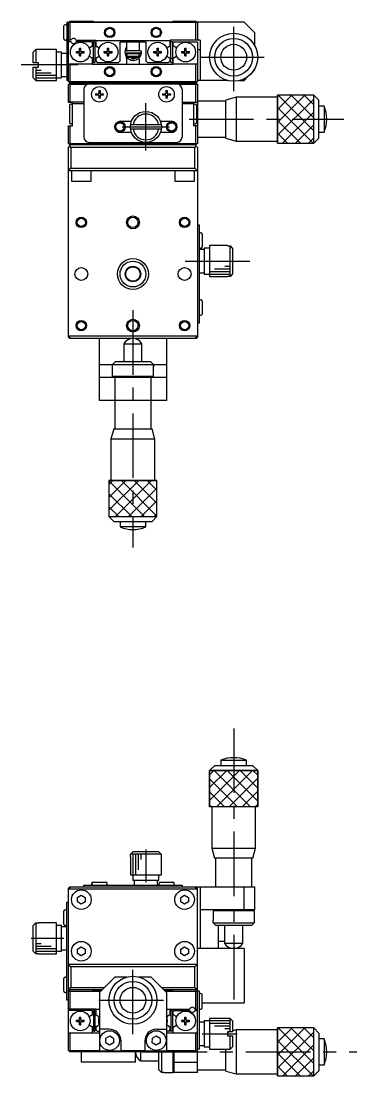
# Model space of a CAD drawing. Extents: x -159 to 316, y 49 to 421.
# Drawn here: x 21.6 to 86.6, y 216.9 to 421.2 of the extents above; entities that cross this region are included whole.
import ezdxf

# ---------------------------------------------------------------- set-up
doc = ezdxf.new("R2010")
doc.units = 0
doc.header["$LTSCALE"] = 10
doc.linetypes.add('CENTER', pattern=[2, 1.25, -0.25, 0.25, -0.25])
doc.linetypes.add('DASHED', pattern=[3.5, 2, -1.5])
doc.layers.get('0').update_dxf_attribs({"linetype": 'CONTINUOUS'})
doc.layers.add('CENTER', color=1, linetype='CENTER')

msp = doc.modelspace()

# ---------------------------------------------------------------- linework, layer by layer
at = {"color": 7, "linetype": 'CONTINUOUS'}
for p, q in [((30.430626, 421.012354), (30.730626, 421.012354)), ((30.430626, 421.012354), (30.430626, 409.712354)), ((31.030626, 421.212354), (30.730626, 420.912354)), ((30.730626, 409.512354), (30.730626, 421.012354)), ((30.880626, 421.062354), (31.030626, 420.912354)), ((31.030626, 421.212354), (35.430626, 421.212354)), ((35.630626, 421.012354), (35.430626, 421.212354)), ((50.830626, 421.012354), (35.630626, 421.012354)), ((51.030626, 421.212354), (50.830626, 421.012354)), ((51.030626, 421.212354), (55.430626, 421.212354)), ((55.430626, 421.212354), (55.730626, 420.912354)), ((55.430626, 420.912354), (55.580626, 421.062354)), ((55.730626, 421.012354), (55.730626, 417.512354)), ((64.730626, 421.012354), (55.730626, 421.012354)), ((66.730626, 419.012354), (64.730626, 421.012354)), ((29.830626, 417.762354), (29.830626, 420.262354)), ((30.180626, 420.512354), (30.080626, 420.512354)), ((31.030626, 420.912354), (31.030626, 417.512354)), ((55.430626, 420.912354), (31.030626, 420.912354)), ((55.430626, 417.512354), (55.430626, 420.912354)), ((66.730626, 419.012354), (66.730626, 416.583535)), ((30.080626, 417.512354), (30.180626, 417.512354)), ((31.253656, 417.512354), (30.730626, 417.512354)), ((31.253656, 417.212354), (30.730626, 417.212354)), ((32.207596, 417.512354), (36.030626, 417.512354)), ((35.430626, 417.212354), (32.207596, 417.212354)), ((35.430626, 416.41382), (35.430626, 417.212354)), ((35.580624, 413.212354), (35.580624, 417.212354)), ((35.880626, 417.212354), (35.580626, 417.212354)), ((35.880626, 417.212354), (35.880626, 413.212354)), ((36.030626, 417.512354), (36.030626, 416.41382)), ((50.430626, 417.412354), (36.030626, 417.412354)), ((40.730626, 417.212354), (45.730626, 417.212354)), ((40.730626, 413.512354), (40.730626, 417.212354)), ((42.000626, 417.212354), (42.000626, 415.512354)), ((44.500626, 415.512354), (44.500626, 417.212354)), ((45.730626, 417.212354), (45.730626, 413.512354)), ((50.430626, 416.41382), (50.430626, 417.512354)), ((56.230626, 417.512354), (50.430626, 417.512354)), ((50.580624, 413.212354), (50.580624, 417.212354)), ((50.880626, 417.212354), (50.580626, 417.212354)), ((50.880626, 417.212354), (50.880626, 413.212354)), ((51.030626, 417.212354), (55.730626, 417.212354)), ((51.030626, 416.41382), (51.030626, 417.212354)), ((55.730626, 417.212354), (55.730626, 409.512354)), ((56.230626, 417.512354), (56.230626, 409.712354)), ((24.430626, 415.712354), (23.930626, 415.212354)), ((23.930626, 413.112354), (23.930626, 415.212354)), ((24.430626, 415.712354), (24.430626, 413.112354)), ((28.430626, 415.712354), (24.430626, 415.712354)), ((28.430626, 409.712354), (28.430626, 415.712354)), ((29.430626, 415.212354), (28.430626, 415.212354)), ((29.430626, 410.212354), (29.430626, 415.212354)), ((30.430626, 414.962354), (29.430626, 414.962354)), ((32.280626, 415.337354), (32.905626, 415.337354)), ((32.280626, 415.087354), (32.280626, 415.337354)), ((32.280626, 415.087354), (32.905626, 415.087354)), ((32.905626, 415.962354), (33.155626, 415.962354)), ((32.905626, 415.337354), (32.905626, 415.962354)), ((32.905626, 414.462354), (32.905626, 415.087354)), ((33.155626, 415.337354), (33.155626, 415.962354)), ((33.155626, 415.337354), (33.780626, 415.337354)), ((33.155626, 415.087354), (33.780626, 415.087354)), ((33.155626, 414.462354), (33.155626, 415.087354)), ((33.780626, 415.087354), (33.780626, 415.337354)), ((35.135376, 416.243357), (35.430626, 416.41382)), ((36.030626, 416.41382), (36.325876, 416.243357)), ((37.680626, 415.337354), (38.305626, 415.337354)), ((37.680626, 415.087354), (37.680626, 415.337354)), ((37.680626, 415.087354), (38.305626, 415.087354)), ((38.305626, 415.962354), (38.555626, 415.962354)), ((38.305626, 415.337354), (38.305626, 415.962354)), ((38.305626, 414.462354), (38.305626, 415.087354)), ((38.555626, 415.337354), (38.555626, 415.962354)), ((38.555626, 415.337354), (39.180626, 415.337354)), ((38.555626, 414.462354), (38.555626, 415.087354)), ((38.555626, 415.087354), (39.180626, 415.087354)), ((39.180626, 415.087354), (39.180626, 415.337354)), ((41.715999, 415.351872), (41.680148, 415.253791)), ((41.680148, 415.253791), (41.704888, 415.155135)), ((41.693642, 415.011702), (41.730628, 414.820351)), ((41.704888, 415.155135), (41.782161, 415.085695)), ((41.802556, 415.412964), (41.715999, 415.351872)), ((41.782161, 415.085695), (41.886089, 415.064651)), ((41.886089, 415.064651), (42.00145, 415.059222)), ((41.890116, 415.075074), (44.66977, 415.075074)), ((42.000626, 415.512354), (44.500626, 415.512354)), ((42.000626, 415.512354), (42.079225, 415.433755)), ((42.174224, 415.085952), (42.000626, 414.912354)), ((42.000626, 414.912354), (44.500626, 414.912354)), ((42.000626, 414.912354), (42.000626, 414.712354)), ((42.00145, 415.059222), (42.117572, 415.055874)), ((42.054421, 414.966303), (42.039354, 415.057934)), ((42.048968, 415.432952), (42.053921, 415.458859)), ((42.103661, 415.015678), (42.052677, 414.975009)), ((42.117572, 415.055874), (42.143199, 415.055269)), ((44.500626, 414.912354), (44.325809, 415.087172)), ((44.423469, 415.435197), (44.500626, 415.512354)), ((44.436685, 415.078468), (44.427018, 415.085004)), ((44.430626, 415.435026), (44.430626, 415.442354)), ((44.446734, 415.072776), (44.436685, 415.078468)), ((44.457112, 415.067958), (44.446734, 415.072776)), ((44.467762, 415.064042), (44.457112, 415.067958)), ((44.478624, 415.061047), (44.467762, 415.064042)), ((44.489641, 415.058991), (44.478624, 415.061047)), ((44.500751, 415.057886), (44.489641, 415.058991)), ((44.494138, 415.505648), (44.50967, 415.432976)), ((44.500626, 414.712354), (44.500626, 414.912354)), ((44.511893, 415.057736), (44.500751, 415.057886)), ((44.511893, 415.057736), (44.639533, 415.062613)), ((44.639533, 415.062613), (44.742802, 415.073528)), ((44.643487, 415.060767), (44.642298, 415.062796)), ((44.659652, 415.031418), (44.643487, 415.060767)), ((44.674335, 415.001305), (44.659652, 415.031418)), ((44.687499, 414.970504), (44.674335, 415.001305)), ((44.699113, 414.939088), (44.687499, 414.970504)), ((44.7961, 415.39505), (44.688996, 415.424824)), ((44.709148, 414.907138), (44.699113, 414.939088)), ((44.717579, 414.87473), (44.709148, 414.907138)), ((44.724385, 414.841945), (44.717579, 414.87473)), ((44.729551, 414.808865), (44.724385, 414.841945)), ((44.742802, 415.073528), (44.832062, 415.124834)), ((44.86425, 415.317842), (44.7961, 415.39505)), ((44.832062, 415.124834), (44.877417, 415.215652)), ((44.877417, 415.215652), (44.86425, 415.317842)), ((47.280626, 415.337354), (47.905626, 415.337354)), ((47.280626, 415.087354), (47.280626, 415.337354)), ((47.280626, 415.087354), (47.905626, 415.087354)), ((47.905626, 415.962354), (48.155626, 415.962354)), ((47.905626, 415.337354), (47.905626, 415.962354)), ((47.905626, 414.462354), (47.905626, 415.087354)), ((48.155626, 415.337354), (48.155626, 415.962354)), ((48.155626, 415.337354), (48.780626, 415.337354)), ((48.155626, 414.462354), (48.155626, 415.087354)), ((48.155626, 415.087354), (48.780626, 415.087354)), ((48.780626, 415.087354), (48.780626, 415.337354)), ((50.135376, 416.243357), (50.430626, 416.41382)), ((51.325876, 416.243357), (51.030626, 416.41382)), ((52.680626, 415.337354), (53.305626, 415.337354)), ((52.680626, 415.087354), (52.680626, 415.337354)), ((52.680626, 415.087354), (53.305626, 415.087354)), ((53.305626, 415.962354), (53.555626, 415.962354)), ((53.305626, 415.337354), (53.305626, 415.962354)), ((53.305626, 414.462354), (53.305626, 415.087354)), ((53.555626, 415.337354), (53.555626, 415.962354)), ((53.555626, 415.337354), (54.180626, 415.337354)), ((53.555626, 415.087354), (54.180626, 415.087354)), ((53.555626, 414.462354), (53.555626, 415.087354)), ((54.180626, 415.087354), (54.180626, 415.337354)), ((55.730626, 415.712354), (56.230626, 415.712354)), ((24.930626, 413.112354), (23.930626, 413.112354)), ((24.930626, 412.312354), (24.930626, 413.112354)), ((30.730626, 412.912354), (35.430626, 412.912354)), ((31.030626, 412.912354), (31.030626, 409.512354)), ((32.905626, 414.462354), (33.155626, 414.462354)), ((35.430626, 414.010888), (35.135376, 414.181351)), ((35.430626, 412.812354), (35.430626, 414.010888)), ((51.030626, 412.812354), (35.430626, 412.812354)), ((35.580626, 413.212354), (35.880626, 413.212354)), ((36.325876, 414.181351), (36.030626, 414.010888)), ((36.030626, 414.010888), (36.030626, 413.512354)), ((36.030626, 413.512354), (36.330626, 413.212354)), ((36.330626, 413.212354), (40.430626, 413.212354)), ((38.305626, 414.462354), (38.555626, 414.462354)), ((40.430626, 413.212354), (40.730626, 413.512354)), ((41.870643, 414.227744), (41.929238, 414.112277)), ((41.942204, 414.121541), (41.928961, 414.113222)), ((41.938566, 414.11227), (41.973577, 414.116543)), ((41.980626, 414.051108), (41.980626, 412.812354)), ((42.000626, 414.712354), (42.050626, 414.712354)), ((42.050626, 414.712354), (42.050626, 414.412354)), ((42.050626, 414.412354), (44.450626, 414.412354)), ((42.050626, 414.412354), (42.260677, 414.212354)), ((42.260677, 414.212354), (44.240576, 414.212354)), ((42.566307, 414.188833), (42.53378, 414.212184)), ((42.658653, 414.130715), (42.566307, 414.188833)), ((42.792572, 414.064815), (42.658653, 414.130715)), ((42.931358, 414.015813), (42.792572, 414.064815)), ((44.240576, 414.212354), (44.450626, 414.412354)), ((44.466812, 414.43957), (44.448937, 414.451024)), ((44.450626, 414.412354), (44.450626, 414.712354)), ((44.450626, 414.712354), (44.500626, 414.712354)), ((44.450626, 414.462301), (44.4744, 414.44702)), ((44.625066, 414.353828), (44.466812, 414.43957)), ((44.4744, 414.44702), (44.484803, 414.440448)), ((44.480626, 412.812354), (44.480626, 413.932145)), ((44.484803, 414.440448), (44.495197, 414.433951)), ((44.495197, 414.433951), (44.50553, 414.427561)), ((44.50553, 414.427561), (44.515752, 414.421309)), ((44.515752, 414.421309), (44.525812, 414.415227)), ((44.525812, 414.415227), (44.53566, 414.409344)), ((44.53566, 414.409344), (44.545247, 414.403689)), ((44.545247, 414.403689), (44.554526, 414.398291)), ((44.554526, 414.398291), (44.563452, 414.393177)), ((44.563452, 414.393177), (44.571979, 414.388371)), ((44.571979, 414.388371), (44.580066, 414.383897)), ((44.580066, 414.383897), (44.587673, 414.379777)), ((44.587673, 414.379777), (44.594761, 414.376033)), ((44.594761, 414.376033), (44.601297, 414.372681)), ((44.601297, 414.372681), (44.607248, 414.36974)), ((44.607248, 414.36974), (44.612583, 414.367223)), ((44.612583, 414.367223), (44.615803, 414.36578)), ((44.615803, 414.36578), (44.618728, 414.364536)), ((44.618728, 414.364536), (44.621351, 414.363494)), ((44.621351, 414.363494), (44.623665, 414.362657)), ((44.623665, 414.362657), (44.625667, 414.362027)), ((44.625667, 414.362027), (44.627352, 414.361605)), ((44.627352, 414.361605), (44.628716, 414.361392)), ((44.628716, 414.361392), (44.629755, 414.361388)), ((44.629755, 414.361388), (44.630792, 414.361892)), ((44.630792, 414.361892), (44.647143, 414.389097)), ((44.647143, 414.389097), (44.662988, 414.418612)), ((44.662988, 414.418612), (44.677343, 414.448877)), ((44.677343, 414.448877), (44.690173, 414.479816)), ((44.690173, 414.479816), (44.701444, 414.511351)), ((44.701444, 414.511351), (44.711131, 414.543406)), ((44.711131, 414.543406), (44.719208, 414.575901)), ((44.719208, 414.575901), (44.725657, 414.608755)), ((44.725657, 414.608755), (44.730462, 414.641888)), ((44.733063, 414.775569), (44.729551, 414.808865)), ((44.730462, 414.641888), (44.733611, 414.675219)), ((44.734913, 414.742142), (44.733063, 414.775569)), ((44.733611, 414.675219), (44.735095, 414.708664)), ((44.735095, 414.708664), (44.734913, 414.742142)), ((45.730626, 413.512354), (46.030626, 413.212354)), ((46.030626, 413.212354), (50.130626, 413.212354)), ((47.905626, 414.462354), (48.155626, 414.462354)), ((50.130626, 413.212354), (50.430626, 413.512354)), ((50.430626, 414.010888), (50.135376, 414.181351)), ((50.430626, 413.512354), (50.430626, 414.010888)), ((50.580626, 413.212354), (50.880626, 413.212354)), ((51.030626, 414.010888), (51.325876, 414.181351)), ((51.030626, 412.812354), (51.030626, 414.010888)), ((51.030626, 412.912354), (55.730626, 412.912354)), ((53.305626, 414.462354), (53.555626, 414.462354)), ((55.430626, 409.512354), (55.430626, 412.912354)), ((23.930626, 410.212354), (23.930626, 412.312354)), ((23.930626, 412.312354), (24.930626, 412.312354)), ((24.430626, 412.312354), (24.430626, 409.712354)), ((66.479374, 411.461103), (66.730626, 411.712354)), ((66.730626, 411.841173), (66.730626, 411.712354)), ((23.930626, 410.212354), (24.430626, 409.712354)), ((24.430626, 409.712354), (28.430626, 409.712354)), ((28.430626, 410.212354), (29.430626, 410.212354)), ((29.430626, 410.462354), (30.430626, 410.462354)), ((30.730626, 409.712354), (30.430626, 409.712354)), ((30.730626, 409.512354), (31.030626, 409.212354)), ((30.730626, 408.912354), (31.030626, 409.212354)), ((30.730626, 405.412354), (30.730626, 408.912354)), ((31.030626, 409.512354), (30.880626, 409.362354)), ((30.880626, 409.062354), (31.030626, 408.912354)), ((31.030626, 409.512354), (55.430626, 409.512354)), ((55.430626, 409.212354), (31.030626, 409.212354)), ((34.294736, 408.912354), (31.030626, 408.912354)), ((31.030626, 408.912354), (31.030626, 405.512354)), ((51.730626, 409.012354), (34.730626, 409.012354)), ((55.430626, 408.912354), (52.166516, 408.912354)), ((55.580626, 409.362354), (55.430626, 409.512354)), ((55.730626, 409.512354), (55.430626, 409.212354)), ((55.430626, 409.212354), (55.730626, 408.912354)), ((55.430626, 408.912354), (55.580626, 409.062354)), ((55.430626, 405.512354), (55.430626, 408.912354)), ((55.730626, 409.012354), (55.630626, 409.012354)), ((61.559089, 409.712354), (55.730626, 409.712354)), ((55.730626, 409.012354), (55.730626, 397.512354)), ((63.902163, 409.712354), (64.730626, 409.712354)), ((64.730626, 409.712354), (65.481878, 410.463606)), ((33.730626, 408.012354), (33.730626, 398.712354)), ((35.980626, 407.137354), (36.605626, 407.137354)), ((35.980626, 407.137354), (35.980626, 406.887354)), ((36.605626, 406.887354), (35.980626, 406.887354)), ((36.605626, 407.762354), (36.855626, 407.762354)), ((36.605626, 407.762354), (36.605626, 407.137354)), ((36.605626, 406.887354), (36.605626, 406.262354)), ((36.855626, 407.762354), (36.855626, 407.137354)), ((36.855626, 407.137354), (37.480626, 407.137354)), ((36.855626, 406.887354), (36.855626, 406.262354)), ((37.480626, 406.887354), (36.855626, 406.887354)), ((37.480626, 407.137354), (37.480626, 406.887354)), ((48.980626, 407.137354), (49.605626, 407.137354)), ((48.980626, 407.137354), (48.980626, 406.887354)), ((49.605626, 406.887354), (48.980626, 406.887354)), ((49.605626, 407.762354), (49.855626, 407.762354)), ((49.605626, 407.762354), (49.605626, 407.137354)), ((49.605626, 406.887354), (49.605626, 406.262354)), ((49.855626, 407.762354), (49.855626, 407.137354)), ((49.855626, 407.137354), (50.480626, 407.137354)), ((49.855626, 406.887354), (49.855626, 406.262354)), ((50.480626, 406.887354), (49.855626, 406.887354)), ((50.480626, 407.137354), (50.480626, 406.887354)), ((52.730626, 408.012354), (52.730626, 398.712354)), ((78.230626, 406.862354), (71.230626, 406.862354)), ((71.230626, 397.562354), (71.230626, 406.862354)), ((78.230626, 397.562354), (78.230626, 406.862354)), ((79.230626, 405.862354), (78.230626, 406.862354)), ((33.730626, 405.512354), (30.730626, 405.512354)), ((31.530626, 405.412354), (30.730626, 405.412354)), ((30.930626, 404.862354), (30.930626, 401.562354)), ((31.280626, 405.112354), (31.180626, 405.112354)), ((31.530626, 400.912354), (31.530626, 405.412354)), ((33.730626, 405.212354), (31.530626, 405.212354)), ((36.855626, 406.262354), (36.605626, 406.262354)), ((49.855626, 406.262354), (49.605626, 406.262354)), ((52.730626, 405.512354), (55.730626, 405.512354)), ((54.930626, 405.212354), (52.730626, 405.212354)), ((55.730626, 405.412354), (54.930626, 405.412354)), ((54.930626, 405.412354), (54.930626, 400.912354)), ((55.280626, 405.112354), (55.180626, 405.112354)), ((55.530626, 404.862354), (55.530626, 401.562354)), ((61.230626, 405.712354), (55.730626, 405.712354)), ((63.230626, 406.462354), (61.230626, 405.912354)), ((61.230626, 398.512354), (61.230626, 405.912354)), ((71.230626, 406.462354), (63.230626, 406.462354)), ((63.230626, 406.462354), (63.230626, 397.962354)), ((79.230626, 398.562354), (79.230626, 405.862354)), ((80.230626, 404.712354), (79.230626, 404.712354)), ((80.230626, 404.712354), (80.230626, 399.712354)), ((30.730626, 397.512354), (30.730626, 400.912354)), ((30.730626, 400.912354), (31.530626, 400.912354)), ((31.030626, 400.912354), (31.030626, 397.512354)), ((31.180626, 401.312354), (31.280626, 401.312354)), ((40.830626, 401.812354), (42.939569, 401.812354)), ((48.70384, 401.112354), (42.757412, 401.112354)), ((48.521683, 401.812354), (50.630626, 401.812354)), ((55.730626, 400.912354), (54.930626, 400.912354)), ((55.180626, 401.312354), (55.280626, 401.312354)), ((55.430626, 397.512354), (55.430626, 400.912354)), ((42.939569, 399.612354), (40.830626, 399.612354)), ((42.757412, 400.312354), (48.70384, 400.312354)), ((50.630626, 399.612354), (48.521683, 399.612354)), ((55.730626, 398.712354), (61.230626, 398.712354)), ((61.230626, 398.512354), (63.230626, 397.962354)), ((78.230626, 397.562354), (79.230626, 398.562354)), ((79.230626, 399.712354), (80.230626, 399.712354)), ((31.030626, 397.212354), (30.730626, 397.512354)), ((30.730626, 396.712354), (31.230626, 397.212354)), ((30.730626, 360.012354), (30.730626, 396.712354)), ((31.030626, 397.512354), (30.880626, 397.362354)), ((31.230626, 396.712354), (30.980626, 396.962354)), ((31.030626, 397.512354), (55.430626, 397.512354)), ((55.430626, 397.212354), (31.030626, 397.212354)), ((55.230626, 396.712354), (31.230626, 396.712354)), ((31.230626, 396.712354), (31.230626, 392.712354)), ((34.730626, 397.712354), (51.730626, 397.712354)), ((55.230626, 397.212354), (55.730626, 396.712354)), ((55.480626, 396.962354), (55.230626, 396.712354)), ((55.230626, 392.712354), (55.230626, 396.712354)), ((55.580626, 397.362354), (55.430626, 397.512354)), ((55.730626, 397.512354), (55.430626, 397.212354)), ((55.730626, 396.712354), (55.730626, 360.012354)), ((63.230626, 397.962354), (71.230626, 397.962354)), ((71.230626, 397.562354), (78.230626, 397.562354)), ((30.730626, 392.212354), (31.230626, 392.712354)), ((31.230626, 392.712354), (55.230626, 392.712354)), ((55.230626, 392.712354), (55.730626, 392.212354)), ((55.730626, 392.212354), (30.730626, 392.212354)), ((31.330626, 392.212354), (31.330626, 390.212354)), ((35.130626, 390.212354), (35.130626, 392.212354)), ((51.330626, 392.212354), (51.330626, 390.212354)), ((55.130626, 390.212354), (55.130626, 392.212354)), ((31.330626, 390.212354), (35.130626, 390.212354)), ((51.330626, 390.212354), (55.130626, 390.212354)), ((55.730626, 381.712354), (56.030626, 381.712354)), ((56.030626, 381.712354), (56.030626, 362.712354)), ((56.380626, 380.212354), (56.280626, 380.212354)), ((56.630626, 379.962354), (56.630626, 377.462354)), ((57.030626, 376.962354), (56.030626, 376.962354)), ((56.280626, 377.212354), (56.380626, 377.212354)), ((58.030626, 377.212354), (57.030626, 377.212354)), ((57.030626, 377.212354), (57.030626, 372.212354)), ((61.530626, 377.712354), (58.030626, 377.712354)), ((58.030626, 377.712354), (58.030626, 371.712354)), ((61.530626, 377.712354), (61.530626, 377.685568)), ((61.530626, 377.685568), (62.030626, 377.685568)), ((62.030626, 377.685568), (62.530626, 377.180147)), ((62.030626, 371.73914), (62.030626, 377.685568)), ((62.530626, 377.180147), (62.530626, 372.244562)), ((56.030626, 372.462354), (57.030626, 372.462354)), ((57.030626, 372.212354), (58.030626, 372.212354)), ((62.530626, 372.244562), (62.030626, 371.73914)), ((58.030626, 371.712354), (61.530626, 371.712354)), ((61.530626, 371.73914), (61.530626, 371.712354)), ((62.030626, 371.73914), (61.530626, 371.73914)), ((56.380626, 367.212354), (56.280626, 367.212354)), ((56.630626, 366.962354), (56.630626, 364.462354)), ((56.280626, 364.212354), (56.380626, 364.212354)), ((56.030626, 362.712354), (55.730626, 362.712354)), ((30.730626, 360.212354), (55.730626, 360.212354)), ((31.230626, 359.712354), (30.730626, 360.212354)), ((30.730626, 360.012354), (31.030626, 359.712354)), ((30.980626, 359.962354), (30.880626, 359.862354)), ((55.430626, 359.712354), (31.030626, 359.712354)), ((36.730626, 347.712354), (36.730626, 359.712354)), ((49.730626, 359.712354), (49.730626, 347.712354)), ((55.730626, 360.212354), (55.230626, 359.712354)), ((55.430626, 359.712354), (55.730626, 360.012354)), ((55.580626, 359.862354), (55.480626, 359.962354)), ((41.480626, 358.712354), (41.480626, 355.212354)), ((41.480626, 358.712354), (44.980626, 358.712354)), ((44.980626, 355.212354), (44.980626, 358.712354)), ((36.730626, 354.712354), (47.194562, 354.712354)), ((39.230626, 354.212354), (39.257634, 354.212354)), ((39.230626, 354.212354), (39.230626, 352.412354)), ((39.257634, 354.712354), (39.762138, 355.212354)), ((39.257634, 354.212354), (39.257634, 354.712354)), ((46.699114, 355.212354), (39.762138, 355.212354)), ((46.690057, 355.212354), (47.194562, 354.712354)), ((47.203619, 354.712354), (46.699114, 355.212354)), ((47.194562, 354.712354), (47.194562, 354.212354)), ((47.194562, 354.212354), (47.230626, 354.212354)), ((47.203619, 354.212354), (47.203619, 354.712354)), ((47.203619, 354.712354), (49.730626, 354.712354)), ((47.230626, 352.412354), (47.230626, 354.212354)), ((36.730626, 352.212354), (49.730626, 352.212354)), ((39.230626, 352.412354), (47.230626, 352.412354)), ((39.230626, 352.412354), (39.430626, 352.212354)), ((39.730626, 352.212354), (39.730626, 342.212354)), ((46.730626, 342.212354), (46.730626, 352.212354)), ((47.030626, 352.212354), (47.230626, 352.412354)), ((49.730626, 347.712354), (36.730626, 347.712354)), ((39.530626, 342.212354), (38.980626, 340.212354)), ((39.530626, 342.212354), (46.930626, 342.212354)), ((47.480626, 340.212354), (46.930626, 342.212354)), ((47.480626, 340.212354), (38.980626, 340.212354)), ((38.980626, 340.212354), (38.980626, 332.212354)), ((47.480626, 332.212354), (47.480626, 340.212354)), ((38.580626, 332.212354), (47.880626, 332.212354)), ((38.580626, 332.212354), (38.580626, 325.212354)), ((47.880626, 325.212354), (47.880626, 332.212354)), ((38.580626, 325.212354), (39.580626, 324.212354)), ((38.580626, 325.212354), (47.880626, 325.212354)), ((46.880626, 324.212354), (47.880626, 325.212354)), ((46.880626, 324.212354), (39.580626, 324.212354)), ((40.730626, 324.212354), (40.730626, 323.212354)), ((45.730626, 323.212354), (40.730626, 323.212354)), ((45.730626, 323.212354), (45.730626, 324.212354)), ((60.230626, 278.01544), (65.230626, 278.01544)), ((60.230626, 278.01544), (60.230626, 277.01544)), ((65.230626, 277.01544), (65.230626, 278.01544)), ((59.080626, 277.01544), (58.080626, 276.01544)), ((67.380626, 276.01544), (58.080626, 276.01544)), ((58.080626, 276.01544), (58.080626, 269.01544)), ((59.080626, 277.01544), (66.380626, 277.01544)), ((67.380626, 276.01544), (66.380626, 277.01544)), ((67.380626, 269.01544), (67.380626, 276.01544)), ((67.380626, 269.01544), (58.080626, 269.01544)), ((58.480626, 269.01544), (58.480626, 261.01544)), ((66.980626, 261.01544), (66.980626, 269.01544)), ((42.757412, 259.81544), (43.262833, 260.31544)), ((42.757412, 259.31544), (42.757412, 259.81544)), ((48.70384, 259.81544), (42.757412, 259.81544)), ((43.262833, 260.31544), (48.198419, 260.31544)), ((48.198419, 260.31544), (48.70384, 259.81544)), ((48.70384, 259.81544), (48.70384, 259.31544)), ((58.480626, 261.01544), (66.980626, 261.01544)), ((58.480626, 261.01544), (59.030626, 259.01544)), ((66.430626, 259.01544), (66.980626, 261.01544)), ((42.730626, 259.31544), (42.757412, 259.31544)), ((42.730626, 259.31544), (42.730626, 255.81544)), ((48.70384, 259.31544), (48.730626, 259.31544)), ((48.730626, 255.81544), (48.730626, 259.31544)), ((66.430626, 259.01544), (59.030626, 259.01544)), ((59.230626, 259.01544), (59.230626, 253.51544)), ((66.230626, 253.51544), (66.230626, 259.01544)), ((42.730626, 255.81544), (48.730626, 255.81544)), ((43.230626, 255.81544), (43.230626, 254.81544)), ((48.230626, 254.81544), (48.230626, 255.81544)), ((30.730626, 253.01544), (31.230626, 253.51544)), ((31.030626, 253.51544), (30.730626, 253.21544)), ((31.030626, 253.51544), (55.430626, 253.51544)), ((33.730626, 253.51544), (33.730626, 253.81544)), ((33.730626, 253.81544), (52.730626, 253.81544)), ((35.230626, 254.16544), (35.230626, 254.06544)), ((35.480626, 254.41544), (37.980626, 254.41544)), ((38.230626, 254.06544), (38.230626, 254.16544)), ((43.230626, 254.81544), (48.230626, 254.81544)), ((43.480626, 254.81544), (43.480626, 253.81544)), ((47.980626, 253.81544), (47.980626, 254.81544)), ((48.230626, 254.16544), (48.230626, 254.06544)), ((48.480626, 254.41544), (50.980626, 254.41544)), ((51.230626, 254.06544), (51.230626, 254.16544)), ((52.730626, 253.81544), (52.730626, 253.51544)), ((55.230626, 253.51544), (55.730626, 253.01544)), ((55.730626, 253.21544), (55.430626, 253.51544)), ((55.730626, 253.51544), (66.730626, 253.51544)), ((55.730626, 217.51544), (55.730626, 253.51544)), ((56.230626, 253.51544), (56.230626, 241.51544)), ((64.730626, 249.01544), (64.730626, 253.51544)), ((66.730626, 253.51544), (66.730626, 249.01544)), ((30.730626, 221.81544), (30.730626, 253.21544)), ((55.730626, 253.01544), (30.730626, 253.01544)), ((30.980626, 253.26544), (30.880626, 253.36544)), ((32.480626, 251.448453), (33.230626, 251.881465)), ((32.480626, 250.582427), (32.480626, 251.448453)), ((33.230626, 251.881465), (33.980626, 251.448453)), ((33.980626, 251.448453), (33.980626, 250.582427)), ((52.480626, 251.448453), (53.230626, 251.881465)), ((52.480626, 250.582427), (52.480626, 251.448453)), ((53.230626, 251.881465), (53.980626, 251.448453)), ((53.980626, 251.448453), (53.980626, 250.582427)), ((55.580626, 253.36544), (55.480626, 253.26544)), ((30.430626, 250.51544), (30.730626, 250.51544)), ((30.430626, 231.51544), (30.430626, 250.51544)), ((33.230626, 250.149414), (32.480626, 250.582427)), ((33.980626, 250.582427), (33.230626, 250.149414)), ((53.230626, 250.149414), (52.480626, 250.582427)), ((53.980626, 250.582427), (53.230626, 250.149414)), ((29.830626, 246.26544), (29.830626, 248.76544)), ((30.180626, 249.01544), (30.080626, 249.01544)), ((66.730626, 249.01544), (56.230626, 249.01544)), ((58.930626, 249.01544), (58.730626, 248.81544)), ((66.730626, 248.81544), (58.730626, 248.81544)), ((58.730626, 248.81544), (58.730626, 247.01544)), ((66.730626, 248.81544), (66.530626, 249.01544)), ((66.730626, 247.01544), (66.730626, 248.81544)), ((23.930626, 245.983232), (24.430626, 246.488654)), ((23.930626, 241.047647), (23.930626, 245.983232)), ((24.430626, 246.488654), (24.430626, 240.542226)), ((24.430626, 246.488654), (24.930626, 246.488654)), ((24.930626, 246.488654), (24.930626, 246.51544)), ((28.430626, 246.51544), (24.930626, 246.51544)), ((28.430626, 240.51544), (28.430626, 246.51544)), ((29.430626, 246.01544), (28.430626, 246.01544)), ((29.430626, 241.01544), (29.430626, 246.01544)), ((30.430626, 245.76544), (29.430626, 245.76544)), ((30.080626, 246.01544), (30.180626, 246.01544)), ((58.761999, 247.01544), (58.730626, 247.01544)), ((58.761999, 246.51544), (58.761999, 247.01544)), ((58.761999, 246.51544), (66.699253, 246.51544)), ((59.266524, 246.01544), (58.761999, 246.51544)), ((66.194728, 246.01544), (59.266524, 246.01544)), ((59.730626, 246.01544), (59.730626, 241.51544)), ((60.980626, 246.01544), (60.980626, 242.51544)), ((64.480626, 242.51544), (64.480626, 246.01544)), ((66.699253, 246.51544), (66.194728, 246.01544)), ((66.699253, 247.01544), (66.699253, 246.51544)), ((66.730626, 247.01544), (66.699253, 247.01544)), ((29.430626, 241.26544), (30.430626, 241.26544)), ((32.480626, 241.448453), (33.230626, 241.881465)), ((32.480626, 240.582427), (32.480626, 241.448453)), ((33.230626, 241.881465), (33.980626, 241.448453)), ((33.980626, 241.448453), (33.980626, 240.582427)), ((52.480626, 241.448453), (53.230626, 241.881465)), ((52.480626, 240.582427), (52.480626, 241.448453)), ((53.230626, 241.881465), (53.980626, 241.448453)), ((53.980626, 241.448453), (53.980626, 240.582427)), ((64.730626, 241.51544), (55.730626, 241.51544)), ((60.980626, 242.91544), (59.730626, 242.91544)), ((64.480626, 242.51544), (60.980626, 242.51544)), ((61.730626, 241.51544), (61.730626, 241.778647)), ((64.730626, 241.51544), (64.730626, 231.01544)), ((24.430626, 240.542226), (23.930626, 241.047647)), ((24.930626, 240.542226), (24.430626, 240.542226)), ((24.930626, 240.51544), (24.930626, 240.542226)), ((24.930626, 240.51544), (28.430626, 240.51544)), ((28.430626, 241.01544), (29.430626, 241.01544)), ((33.230626, 240.149414), (32.480626, 240.582427)), ((33.980626, 240.582427), (33.230626, 240.149414)), ((53.230626, 240.149414), (52.480626, 240.582427)), ((53.980626, 240.582427), (53.230626, 240.149414)), ((31.230626, 238.01544), (30.730626, 238.51544)), ((30.730626, 238.51544), (55.730626, 238.51544)), ((55.230626, 238.01544), (31.230626, 238.01544)), ((31.230626, 238.01544), (31.230626, 234.01544)), ((55.730626, 238.51544), (55.230626, 238.01544)), ((55.230626, 234.01544), (55.230626, 238.01544)), ((29.830626, 233.26544), (29.830626, 235.76544)), ((30.180626, 236.01544), (30.080626, 236.01544)), ((39.730626, 236.01544), (36.730626, 233.01544)), ((42.059089, 236.01544), (39.730626, 236.01544)), ((46.730626, 236.01544), (44.402164, 236.01544)), ((49.730626, 233.01544), (46.730626, 236.01544)), ((30.080626, 233.01544), (30.180626, 233.01544)), ((30.730626, 234.01544), (31.230626, 233.51544)), ((30.730626, 233.21544), (31.030626, 233.51544)), ((30.880626, 233.36544), (31.030626, 233.21544)), ((30.980626, 233.76544), (31.230626, 234.01544)), ((31.030626, 233.71544), (31.030626, 233.51544)), ((37.230626, 233.51544), (31.030626, 233.51544)), ((36.930626, 233.21544), (31.030626, 233.21544)), ((31.030626, 233.21544), (31.030626, 229.51544)), ((31.230626, 234.01544), (37.730626, 234.01544)), ((35.630626, 233.31544), (35.430626, 233.51544)), ((37.030626, 233.31544), (35.630626, 233.31544)), ((36.730626, 233.01544), (36.730626, 221.71544)), ((48.730626, 234.01544), (55.230626, 234.01544)), ((55.430626, 233.51544), (49.230626, 233.51544)), ((50.830626, 233.31544), (49.430626, 233.31544)), ((55.430626, 233.21544), (49.530626, 233.21544)), ((49.730626, 233.01544), (49.730626, 221.71544)), ((51.030626, 233.51544), (50.830626, 233.31544)), ((55.230626, 234.01544), (55.480626, 233.76544)), ((55.230626, 233.51544), (55.730626, 234.01544)), ((55.430626, 233.51544), (55.430626, 233.71544)), ((55.730626, 233.21544), (55.430626, 233.51544)), ((55.430626, 233.21544), (55.580626, 233.36544)), ((55.430626, 229.51544), (55.430626, 233.21544)), ((55.730626, 233.31544), (56.030626, 233.31544)), ((56.030626, 233.31544), (56.030626, 222.01544)), ((30.730626, 231.51544), (30.430626, 231.51544)), ((56.380626, 232.81544), (56.280626, 232.81544)), ((56.630626, 230.06544), (56.630626, 232.56544)), ((56.630626, 231.01544), (64.730626, 231.01544)), ((36.030626, 229.81544), (30.730626, 229.81544)), ((35.430626, 229.51544), (30.730626, 229.51544)), ((35.430626, 228.716906), (35.430626, 229.51544)), ((35.880626, 229.51544), (35.580626, 229.51544)), ((35.580626, 229.51544), (35.580626, 225.51544)), ((35.880626, 229.51544), (35.880626, 225.51544)), ((36.030626, 229.81544), (36.030626, 228.716906)), ((36.730626, 229.71544), (36.030626, 229.71544)), ((50.430626, 229.71544), (49.730626, 229.71544)), ((50.430626, 229.81544), (54.253656, 229.81544)), ((50.430626, 228.716906), (50.430626, 229.81544)), ((50.880626, 229.51544), (50.580626, 229.51544)), ((50.580626, 229.51544), (50.580626, 225.51544)), ((50.880626, 229.51544), (50.880626, 225.51544)), ((51.030626, 228.716906), (51.030626, 229.51544)), ((51.030626, 229.51544), (54.253656, 229.51544)), ((55.207596, 229.81544), (55.730626, 229.81544)), ((55.207596, 229.51544), (55.730626, 229.51544)), ((56.280626, 229.81544), (56.380626, 229.81544)), ((32.280626, 227.64044), (32.905626, 227.64044)), ((32.280626, 227.39044), (32.280626, 227.64044)), ((32.280626, 227.39044), (32.905626, 227.39044)), ((32.905626, 228.26544), (33.155626, 228.26544)), ((32.905626, 227.64044), (32.905626, 228.26544)), ((32.905626, 226.76544), (32.905626, 227.39044)), ((33.155626, 227.64044), (33.155626, 228.26544)), ((33.155626, 227.64044), (33.780626, 227.64044)), ((33.155626, 227.39044), (33.780626, 227.39044)), ((33.155626, 226.76544), (33.155626, 227.39044)), ((33.780626, 227.39044), (33.780626, 227.64044)), ((35.135376, 228.546443), (35.430626, 228.716906)), ((35.430626, 228.81544), (35.580626, 228.81544)), ((35.880626, 228.81544), (36.030626, 228.81544)), ((36.030626, 228.716906), (36.325876, 228.546443)), ((50.135376, 228.546443), (50.430626, 228.716906)), ((50.430626, 228.81544), (50.580626, 228.81544)), ((50.880626, 228.81544), (51.030626, 228.81544)), ((51.325876, 228.546443), (51.030626, 228.716906)), ((52.680626, 227.64044), (53.305626, 227.64044)), ((52.680626, 227.39044), (52.680626, 227.64044)), ((52.680626, 227.39044), (53.305626, 227.39044)), ((53.305626, 228.26544), (53.555626, 228.26544)), ((53.305626, 227.64044), (53.305626, 228.26544)), ((53.305626, 226.76544), (53.305626, 227.39044)), ((53.555626, 227.64044), (53.555626, 228.26544)), ((53.555626, 227.64044), (54.180626, 227.64044)), ((53.555626, 226.76544), (53.555626, 227.39044)), ((53.555626, 227.39044), (54.180626, 227.39044)), ((54.180626, 227.39044), (54.180626, 227.64044)), ((57.030626, 227.26544), (56.030626, 227.26544)), ((58.030626, 227.51544), (57.030626, 227.51544)), ((57.030626, 227.51544), (57.030626, 222.51544)), ((62.030626, 228.01544), (58.030626, 228.01544)), ((58.030626, 228.01544), (58.030626, 222.01544)), ((62.530626, 227.51544), (62.030626, 228.01544)), ((62.030626, 225.41544), (62.030626, 228.01544)), ((62.530626, 227.51544), (62.530626, 225.41544)), ((30.730626, 225.21544), (35.430626, 225.21544)), ((31.030626, 225.21544), (31.030626, 221.81544)), ((32.905626, 226.76544), (33.155626, 226.76544)), ((35.430626, 226.313974), (35.135376, 226.484437)), ((35.430626, 225.11544), (35.430626, 226.313974)), ((36.730626, 225.11544), (35.430626, 225.11544)), ((35.580626, 225.51544), (35.880626, 225.51544)), ((36.325876, 226.484437), (36.030626, 226.313974)), ((36.030626, 226.313974), (36.030626, 225.81544)), ((36.030626, 225.81544), (36.330626, 225.51544)), ((36.330626, 225.51544), (36.730626, 225.51544)), ((38.630626, 225.91544), (36.730626, 225.91544)), ((47.830626, 225.91544), (49.730626, 225.91544)), ((51.030626, 225.51544), (49.730626, 225.51544)), ((51.030626, 225.11544), (49.730626, 225.11544)), ((50.130626, 225.51544), (50.430626, 225.81544)), ((50.430626, 226.313974), (50.135376, 226.484437)), ((50.430626, 225.81544), (50.430626, 226.313974)), ((51.030626, 226.313974), (51.325876, 226.484437)), ((51.030626, 225.11544), (51.030626, 226.313974)), ((51.030626, 225.21544), (55.730626, 225.21544)), ((51.230626, 226.429444), (51.230626, 226.435027)), ((53.305626, 226.76544), (53.555626, 226.76544)), ((55.430626, 221.81544), (55.430626, 225.21544)), ((61.957899, 225.41544), (61.530626, 225.29794)), ((62.530626, 225.41544), (61.530626, 225.41544)), ((61.530626, 225.41544), (61.530626, 224.61544)), ((63.230626, 225.76544), (62.530626, 225.57294)), ((63.230626, 225.76544), (63.230626, 217.26544)), ((71.230626, 225.76544), (63.230626, 225.76544)), ((78.230626, 226.16544), (71.230626, 226.16544)), ((71.230626, 216.86544), (71.230626, 226.16544)), ((78.230626, 216.86544), (78.230626, 226.16544)), ((79.230626, 225.16544), (78.230626, 226.16544)), ((79.230626, 225.16544), (79.230626, 217.86544)), ((37.976735, 223.289237), (37.984578, 224.155227)), ((38.722783, 222.84945), (37.976735, 223.289237)), ((38.738469, 224.58143), (37.984578, 224.155227)), ((39.476674, 223.275652), (38.722783, 222.84945)), ((39.484517, 224.141642), (38.738469, 224.58143)), ((39.484517, 224.141642), (39.476674, 223.275652)), ((40.930626, 221.71544), (40.930626, 223.61544)), ((45.530626, 223.61544), (45.530626, 221.71544)), ((46.976735, 223.289237), (46.984578, 224.155227)), ((47.722783, 222.84945), (46.976735, 223.289237)), ((47.738469, 224.58143), (46.984578, 224.155227)), ((48.476674, 223.275652), (47.722783, 222.84945)), ((48.484517, 224.141642), (47.738469, 224.58143)), ((48.484517, 224.141642), (48.476674, 223.275652)), ((56.030626, 222.76544), (57.030626, 222.76544)), ((61.530626, 224.61544), (62.530626, 224.61544)), ((62.030626, 222.01544), (62.030626, 224.61544)), ((62.530626, 224.61544), (62.530626, 222.51544)), ((80.230626, 224.01544), (79.230626, 224.01544)), ((80.230626, 224.01544), (80.230626, 219.01544)), ((31.030626, 221.51544), (30.730626, 221.81544)), ((31.030626, 221.81544), (30.880626, 221.66544)), ((31.030626, 221.81544), (36.730626, 221.81544)), ((55.430626, 221.51544), (31.030626, 221.51544)), ((33.230626, 221.51544), (33.230626, 219.51544)), ((36.730626, 221.71544), (49.730626, 221.71544)), ((40.930626, 221.81544), (45.530626, 221.81544)), ((43.730626, 219.51544), (43.730626, 221.51544)), ((44.730626, 219.76544), (44.730626, 221.51544)), ((48.230626, 218.051338), (48.230626, 221.51544)), ((48.730626, 221.51544), (48.730626, 217.546813)), ((49.730626, 221.81544), (55.430626, 221.81544)), ((51.030626, 217.51544), (51.030626, 221.51544)), ((51.230626, 217.51544), (51.230626, 221.51544)), ((55.580626, 221.66544), (55.430626, 221.81544)), ((55.430626, 221.51544), (55.730626, 221.81544)), ((56.030626, 222.01544), (55.730626, 222.01544)), ((57.030626, 222.51544), (58.030626, 222.51544)), ((58.030626, 222.01544), (62.030626, 222.01544)), ((61.230626, 217.81544), (61.230626, 222.01544)), ((62.030626, 222.01544), (62.530626, 222.51544)), ((43.730626, 219.51544), (33.230626, 219.51544)), ((44.730626, 219.76544), (48.230626, 219.76544)), ((51.230626, 219.51544), (55.730626, 219.51544)), ((79.230626, 219.01544), (80.230626, 219.01544)), ((48.730626, 217.546813), (48.230626, 218.051338)), ((49.230626, 217.546813), (48.730626, 217.546813)), ((49.230626, 217.51544), (49.230626, 217.546813)), ((49.230626, 217.51544), (51.030626, 217.51544)), ((51.030626, 217.51544), (51.230626, 217.71544)), ((55.730626, 217.51544), (51.230626, 217.51544)), ((55.730626, 218.01544), (61.230626, 218.01544)), ((61.230626, 217.81544), (63.230626, 217.26544)), ((63.230626, 217.26544), (71.230626, 217.26544)), ((71.230626, 216.86544), (78.230626, 216.86544)), ((78.230626, 216.86544), (79.230626, 217.86544))]:
    msp.add_line(p, q, dxfattribs=at)
at = {"color": 3, "linetype": 'CONTINUOUS'}
for p, q in [((24.430626, 411.712354), (25.430626, 411.712354)), ((24.430626, 411.212354), (27.430626, 411.212354)), ((24.430626, 410.712354), (28.430626, 410.712354)), ((24.430626, 410.212354), (28.430626, 410.212354)), ((71.230626, 406.598898), (71.494082, 406.862354)), ((71.230626, 404.098898), (73.994082, 406.862354)), ((71.230626, 401.598898), (76.494082, 406.862354)), ((71.344666, 406.862354), (78.230626, 399.976394)), ((73.844666, 406.862354), (78.230626, 402.476394)), ((76.344666, 406.862354), (78.230626, 404.976394)), ((71.230626, 399.098898), (78.230626, 406.098898)), ((71.230626, 404.476394), (78.144666, 397.562354)), ((72.194082, 397.562354), (78.230626, 403.598898)), ((71.230626, 401.976394), (75.644666, 397.562354)), ((74.694082, 397.562354), (78.230626, 401.098898)), ((71.230626, 399.476394), (73.144666, 397.562354)), ((77.194082, 397.562354), (78.230626, 398.598898)), ((58.030626, 372.712354), (62.030626, 372.712354)), ((58.030626, 372.212354), (62.030626, 372.212354)), ((59.030626, 373.212354), (62.030626, 373.212354)), ((61.030626, 373.712354), (62.030626, 373.712354)), ((38.580626, 331.448898), (39.344082, 332.212354)), ((38.580626, 328.948898), (41.844082, 332.212354)), ((38.580626, 326.448898), (44.344082, 332.212354)), ((38.580626, 332.126394), (45.494666, 325.212354)), ((39.844082, 325.212354), (46.844082, 332.212354)), ((40.994666, 332.212354), (47.880626, 325.326394)), ((43.494666, 332.212354), (47.880626, 327.826394)), ((45.994666, 332.212354), (47.880626, 330.326394)), ((38.580626, 329.626394), (42.994666, 325.212354)), ((42.344082, 325.212354), (47.880626, 330.748898)), ((38.580626, 327.126394), (40.494666, 325.212354)), ((44.844082, 325.212354), (47.880626, 328.248898)), ((47.344082, 325.212354), (47.880626, 325.748898)), ((58.080626, 275.220812), (58.875254, 276.01544)), ((58.080626, 272.720812), (61.375254, 276.01544)), ((58.080626, 270.220812), (63.875254, 276.01544)), ((58.963494, 276.01544), (65.963494, 269.01544)), ((59.375254, 269.01544), (66.375254, 276.01544)), ((61.463494, 276.01544), (67.380626, 270.098308)), ((63.963494, 276.01544), (67.380626, 272.598308)), ((66.463494, 276.01544), (67.380626, 275.098308)), ((58.080626, 274.398308), (63.463494, 269.01544)), ((61.875254, 269.01544), (67.380626, 274.520812)), ((58.080626, 271.898308), (60.963494, 269.01544)), ((64.375254, 269.01544), (67.380626, 272.020812)), ((58.080626, 269.398308), (58.463494, 269.01544)), ((66.875254, 269.01544), (67.380626, 269.520812)), ((43.230626, 259.81544), (43.230626, 255.81544)), ((43.730626, 259.81544), (43.730626, 255.81544)), ((44.230626, 259.81544), (44.230626, 256.81544)), ((44.730626, 259.81544), (44.730626, 258.81544)), ((24.430626, 242.51544), (25.430626, 242.51544)), ((24.430626, 242.01544), (27.430626, 242.01544)), ((24.430626, 241.51544), (28.430626, 241.51544)), ((24.430626, 241.01544), (28.430626, 241.01544)), ((62.030626, 227.51544), (58.030626, 227.51544)), ((62.030626, 227.01544), (58.030626, 227.01544)), ((62.030626, 226.51544), (59.030626, 226.51544)), ((62.030626, 226.01544), (61.030626, 226.01544)), ((71.230626, 225.870812), (71.525254, 226.16544)), ((71.230626, 223.370812), (74.025254, 226.16544)), ((71.230626, 220.870812), (76.525254, 226.16544)), ((71.230626, 218.370812), (78.230626, 225.370812)), ((71.313494, 226.16544), (78.230626, 219.248308)), ((73.813494, 226.16544), (78.230626, 221.748308)), ((76.313494, 226.16544), (78.230626, 224.248308)), ((71.230626, 223.748308), (78.113494, 216.86544)), ((72.225254, 216.86544), (78.230626, 222.870812)), ((71.230626, 221.248308), (75.613494, 216.86544)), ((71.230626, 218.748308), (73.113494, 216.86544)), ((74.725254, 216.86544), (78.230626, 220.370812)), ((77.225254, 216.86544), (78.230626, 217.870812))]:
    msp.add_line(p, q, dxfattribs=at)
at = {"color": 3, "linetype": 'DASHED'}
for p, q in [((78.230626, 406.862354), (71.230626, 406.862354)), ((71.230626, 406.862354), (71.230626, 397.562354)), ((78.230626, 397.562354), (78.230626, 406.862354)), ((71.230626, 397.562354), (78.230626, 397.562354)), ((47.880626, 332.212354), (38.580626, 332.212354)), ((38.580626, 332.212354), (38.580626, 325.212354)), ((47.880626, 325.212354), (47.880626, 332.212354)), ((38.580626, 325.212354), (47.880626, 325.212354)), ((58.080626, 269.01544), (58.080626, 276.01544)), ((58.080626, 276.01544), (67.380626, 276.01544)), ((67.380626, 276.01544), (67.380626, 269.01544)), ((67.380626, 269.01544), (58.080626, 269.01544)), ((78.230626, 226.16544), (71.230626, 226.16544)), ((71.230626, 226.16544), (71.230626, 216.86544)), ((78.230626, 216.86544), (78.230626, 226.16544)), ((71.230626, 216.86544), (78.230626, 216.86544))]:
    msp.add_line(p, q, dxfattribs=at)
at = {"color": 3, "linetype": 'CONTINUOUS'}
for centre, radius in [((38.730626, 419.012354), 1), ((47.730626, 419.012354), 1), ((38.730626, 411.412354), 1), ((47.730626, 411.412354), 1), ((33.230626, 382.212354), 1), ((43.210626, 382.212354), 1), ((53.230626, 382.212354), 1), ((43.230626, 372.212354), 3), ((33.230626, 362.212354), 1), ((43.210626, 362.212354), 1), ((53.230626, 362.212354), 1)]:
    msp.add_circle(centre, radius, dxfattribs=at)
at = {"color": 7, "linetype": 'CONTINUOUS'}
for centre, radius in [((38.730626, 419.012354), 0.8), ((47.730626, 419.012354), 0.8), ((33.030626, 415.212354), 1.9), ((38.430626, 415.212354), 1.9), ((48.030626, 415.212354), 1.9), ((53.430626, 415.212354), 1.9), ((62.730626, 414.212354), 4.65), ((62.730626, 414.212354), 3.65), ((62.730626, 414.212354), 2.5), ((38.730626, 411.412354), 0.8), ((47.730626, 411.412354), 0.8), ((36.730626, 407.012354), 1.5), ((49.730626, 407.012354), 1.5), ((45.730626, 400.712354), 3), ((40.730626, 400.712354), 0.8), ((50.730626, 400.712354), 0.8), ((33.230626, 382.212354), 0.8), ((43.230626, 382.212354), 1.25), ((53.230626, 382.212354), 0.8), ((43.230626, 372.212354), 2.5), ((33.230626, 372.212354), 1.25), ((43.230626, 372.212354), 1.5), ((43.230626, 372.212354), 1.4), ((53.230626, 372.212354), 1.25), ((33.230626, 362.212354), 0.8), ((43.230626, 362.212354), 1.25), ((53.230626, 362.212354), 0.8), ((33.230626, 251.01544), 1.9), ((53.230626, 251.01544), 1.9), ((33.230626, 241.01544), 1.9), ((53.230626, 241.01544), 1.9), ((43.230626, 231.51544), 4.65), ((43.230626, 231.51544), 3.65), ((43.230626, 231.51544), 2.5), ((33.030626, 227.51544), 1.9), ((53.430626, 227.51544), 1.9), ((38.730626, 223.71544), 1.9), ((47.730626, 223.71544), 1.9)]:
    msp.add_circle(centre, radius, dxfattribs=at)
at = {"color": 9, "linetype": 'CONTINUOUS'}
for centre in [(40.730626, 400.712354), (50.730626, 400.712354)]:
    msp.add_circle(centre, 1, dxfattribs=at)
at = {"color": 7, "linetype": 'CONTINUOUS'}
for centre, radius, start, end in [((30.080626, 420.262354), 0.25, 90, 180), ((30.180626, 420.262354), 0.25, 0, 90), ((30.080626, 417.762354), 0.25, 180, 270), ((30.180626, 417.762354), 0.25, 270, 0), ((31.730626, 417.362354), 0.5, 17.457603, 162.542397), ((31.730626, 417.362354), 0.5, 197.457603, 342.542397), ((35.822766, 415.121354), 1.32, 135.034999, 141.739912), ((35.730625, 415.212354), 1.1905, 134.999966, 142.456922), ((35.730626, 415.212354), 1.1905, 120, 135), ((35.730625, 415.212354), 1.1905, 97.238411, 120), ((35.730625, 415.212354), 1.1905, 44.999966, 82.761621), ((35.638486, 415.121354), 1.32, 38.260088, 44.965001), ((35.730625, 415.212354), 1.1905, 37.542976, 44.643568), ((43.279053, 415.216241), 1.598467, 179.611696, 327.708539), ((43.279069, 415.202595), 1.598393, 180.536816, 328.370163), ((43.282019, 415.211348), 1.601567, 143.152208, 177.922405), ((43.410043, 375.440228), 40.005045, 88.16795372, 92.30288518), ((43.270327, 415.208416), 1.608889, 328.356938, 0.616493), ((50.822766, 415.121354), 1.32, 135.034999, 141.739912), ((50.730625, 415.212354), 1.1905, 134.999966, 142.456922), ((50.730626, 415.212354), 1.1905, 120, 135), ((50.730625, 415.212354), 1.1905, 97.238411, 120), ((50.730625, 415.212354), 1.1905, 60, 82.761619), ((50.730626, 415.212354), 1.1905, 45, 60), ((50.638486, 415.121354), 1.32, 38.260088, 44.965001), ((50.730625, 415.212354), 1.1905, 37.542976, 44.643568), ((35.822766, 415.303354), 1.32, 218.260088, 224.965001), ((35.730625, 415.212354), 1.1905, 217.543078, 224.642946), ((35.730626, 415.212354), 1.1905, 225, 240), ((35.730625, 415.212354), 1.1905, 240.000042, 262.761619), ((35.730625, 415.212354), 1.1905, 277.238379, 322.457024), ((35.638486, 415.303354), 1.32, 315.034999, 321.739912), ((43.277271, 415.207498), 1.240874, 253.81344626, 275.85498982), ((43.278382, 415.216077), 1.249297, 275.7641604, 306.52943054), ((50.822766, 415.303354), 1.32, 218.260088, 224.965001), ((50.730625, 415.212354), 1.1905, 217.543078, 224.642946), ((50.730626, 415.212354), 1.1905, 225, 240), ((50.730625, 415.212354), 1.1905, 240.000042, 322.457024), ((50.638486, 415.303354), 1.32, 315.034999, 321.739912), ((34.730626, 408.012354), 1, 90, 180), ((51.730626, 408.012354), 1, 0, 90), ((31.180626, 404.862354), 0.25, 90, 180), ((31.280626, 404.862354), 0.25, 0, 90), ((55.180626, 404.862354), 0.25, 90, 180), ((55.280626, 404.862354), 0.25, 0, 90), ((74.230626, 402.212354), 6.5, 337.380135, 22.619865), ((45.730626, 400.712354), 2.5, 9.206896, 170.793104), ((31.180626, 401.562354), 0.25, 180, 270), ((31.280626, 401.562354), 0.25, 270, 0), ((40.830626, 400.712354), 1.1, 90, 270), ((50.630626, 400.712354), 1.1, 270, 90), ((55.180626, 401.562354), 0.25, 180, 270), ((55.280626, 401.562354), 0.25, 270, 0), ((34.730626, 398.712354), 1, 180, 270), ((45.730626, 400.712354), 2.5, 189.206896, 350.793104), ((51.730626, 398.712354), 1, 270, 0), ((56.280626, 379.962354), 0.25, 90, 180), ((56.380626, 379.962354), 0.25, 0, 90), ((56.280626, 377.462354), 0.25, 180, 270), ((56.380626, 377.462354), 0.25, 270, 0), ((56.280626, 366.962354), 0.25, 90, 180), ((56.380626, 366.962354), 0.25, 0, 90), ((56.280626, 364.462354), 0.25, 180, 270), ((56.380626, 364.462354), 0.25, 270, 0), ((43.230626, 357.681104), 2.03125, 30.510237, 149.489763), ((43.230626, 329.212354), 6.5, 247.380135, 292.619865), ((62.730626, 272.01544), 6.5, 67.380135, 112.619865), ((35.480626, 254.16544), 0.25, 90, 180), ((35.480626, 254.06544), 0.25, 180, 270), ((37.980626, 254.16544), 0.25, 0, 90), ((37.980626, 254.06544), 0.25, 270, 0), ((48.480626, 254.16544), 0.25, 90, 180), ((48.480626, 254.06544), 0.25, 180, 270), ((50.980626, 254.16544), 0.25, 0, 90), ((50.980626, 254.06544), 0.25, 270, 0), ((30.080626, 248.76544), 0.25, 90, 180), ((30.180626, 248.76544), 0.25, 0, 90), ((30.080626, 246.26544), 0.25, 180, 270), ((30.180626, 246.26544), 0.25, 270, 0), ((62.730626, 243.54669), 2.03125, 210.510237, 329.489763), ((30.080626, 235.76544), 0.25, 90, 180), ((30.180626, 235.76544), 0.25, 0, 90), ((30.080626, 233.26544), 0.25, 180, 270), ((30.180626, 233.26544), 0.25, 270, 0), ((56.280626, 232.56544), 0.25, 90, 180), ((56.380626, 232.56544), 0.25, 0, 90), ((54.730626, 229.66544), 0.5, 17.457603, 162.542397), ((54.730626, 229.66544), 0.5, 197.457603, 342.542397), ((56.280626, 230.06544), 0.25, 180, 270), ((56.380626, 230.06544), 0.25, 270, 0), ((35.822766, 227.42444), 1.32, 135.034999, 141.739912), ((35.730627, 227.51544), 1.1905, 97.238411, 142.457024), ((35.730627, 227.51544), 1.1905, 60.000042, 82.761686), ((35.730626, 227.51544), 1.1905, 45, 60), ((38.430626, 227.51544), 1.9, 153.474648, 206.525352), ((35.638486, 227.42444), 1.32, 38.260088, 44.965001), ((35.730627, 227.51544), 1.1905, 37.543078, 44.642946), ((48.030626, 227.51544), 1.9, 333.474648, 26.525352), ((50.822766, 227.42444), 1.32, 135.034999, 141.739912), ((50.730627, 227.51544), 1.1905, 120.000042, 142.457024), ((50.730627, 227.51544), 1.1905, 97.238386, 120), ((50.730627, 227.51544), 1.1905, 60.000042, 82.761622), ((50.730626, 227.51544), 1.1905, 45, 60), ((50.638486, 227.42444), 1.32, 38.260088, 44.965001), ((50.730627, 227.51544), 1.1905, 37.543078, 44.642946), ((35.822766, 227.60644), 1.32, 218.260088, 224.965001), ((35.730627, 227.51544), 1.1905, 217.542976, 224.643568), ((35.730627, 227.51544), 1.1905, 224.999966, 270), ((35.730627, 227.51544), 1.1905, 277.238411, 300), ((35.730626, 227.51544), 1.1905, 300, 315), ((35.730627, 227.51544), 1.1905, 314.999966, 322.456922), ((35.638486, 227.60644), 1.32, 315.034999, 321.739912), ((38.630626, 223.61544), 2.3, 0, 90), ((47.830626, 223.61544), 2.3, 90, 180), ((50.822766, 227.60644), 1.32, 218.260088, 224.965001), ((50.730627, 227.51544), 1.1905, 217.542976, 224.643568), ((50.730627, 227.51544), 1.1905, 224.999966, 262.761614), ((50.730627, 227.51544), 1.1905, 277.238411, 300), ((50.730626, 227.51544), 1.1905, 300, 315), ((50.730627, 227.51544), 1.1905, 314.999966, 322.456922), ((50.638486, 227.60644), 1.32, 315.034999, 321.739912), ((74.230626, 221.51544), 6.5, 337.380135, 22.619865), ((45.761876, 221.51544), 2.03125, 180, 239.489763)]:
    msp.add_arc(centre, radius, start, end, dxfattribs=at)
at = {"layer": 'CENTER', "color": 1, "linetype": 'CENTER'}
for p, q in [((62.730626, 407.632354), (62.730626, 420.792354)), ((56.150626, 414.212354), (69.310626, 414.212354)), ((32.580626, 412.712354), (21.580626, 412.712354)), ((45.730626, 396.112354), (45.730626, 405.312354)), ((41.130626, 400.712354), (50.330626, 400.712354)), ((54.080626, 402.212354), (84.080626, 402.212354)), ((53.330626, 374.712354), (66.830626, 374.712354)), ((43.230626, 365.212354), (43.230626, 319.212354)), ((62.730626, 284.19044), (62.730626, 229.19044)), ((45.730626, 260.71544), (45.730626, 254.41544)), ((29.830626, 243.51544), (23.530626, 243.51544)), ((43.230626, 224.93544), (43.230626, 238.09544)), ((36.650626, 231.51544), (49.810626, 231.51544)), ((56.630626, 225.01544), (63.430626, 225.01544)), ((45.080626, 221.51544), (86.580626, 221.51544))]:
    msp.add_line(p, q, dxfattribs=at)

doc.saveas('drawing.dxf')
